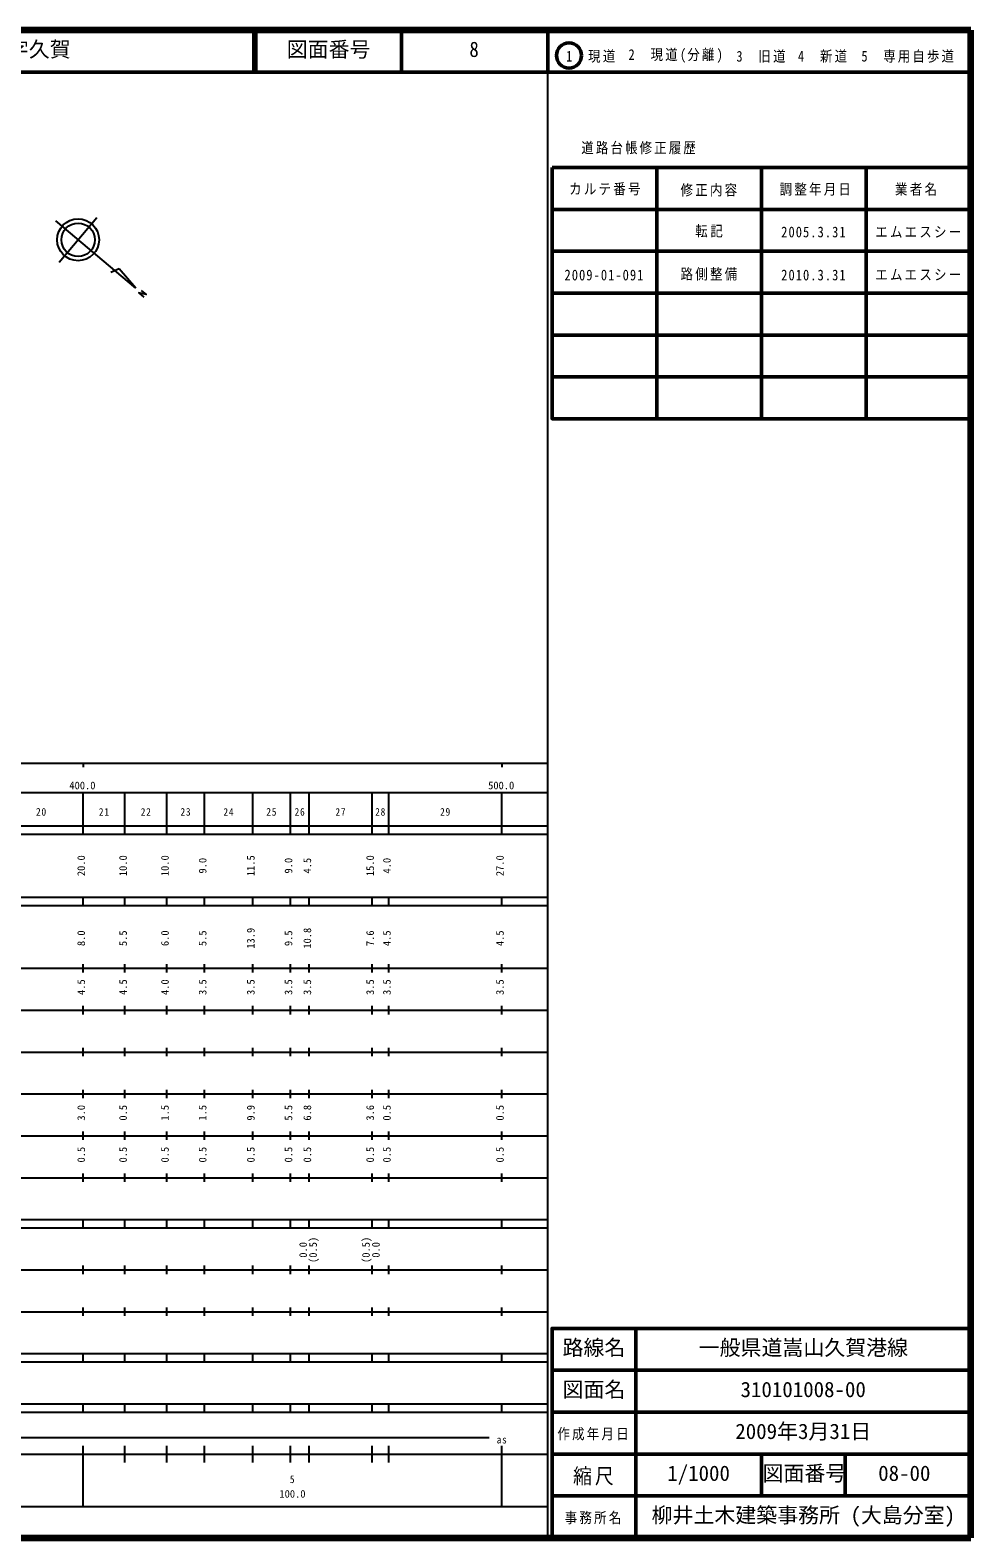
# Model space of a CAD drawing. Units: millimetres on the paper, enlarged 1000 times. Extents: x 40000 to 680000, y 20000 to 380000.
# Drawn here: x 455349 to 680000, y 20000 to 380000 of the extents above; entities that cross this region are included whole.
import ezdxf
from ezdxf.enums import TextEntityAlignment as Align

# ---------------------------------------------------------------- set-up
doc = ezdxf.new("R2010")
doc.units = ezdxf.units.MM
doc.header["$LTSCALE"] = 1000
for name, color, linetype, lineweight in [('M-BGD', 7, 'Continuous', 25), ('M-TTL', 2, 'Continuous', 140), ('M-TTL-BAND', 7, 'Continuous', 25), ('M-TTL-FRAM', 2, 'Continuous', 50), ('M-TTL-LINE', 7, 'Continuous', 50)]:
    doc.layers.add(name, color=color, linetype=linetype, lineweight=lineweight)
doc.layers.add('M-TTL-TXT', color=7, linetype='Continuous')
doc.styles.add('ＭＳ ゴシック', font='')
doc.styles.get('ＭＳ ゴシック').set_extended_font_data('MS Gothic')

msp = doc.modelspace()

# ---------------------------------------------------------------- linework, layer by layer
at = {"layer": 'M-BGD'}
for p, q in [((462300, 324586), (471306, 335305)), ((480584, 318366), (461444, 334449)), ((476634, 322991), (474581, 322103)), ((480584, 318366), (476634, 322991))]:
    msp.add_line(p, q, dxfattribs=at)
msp.add_lwpolyline([(481861, 317863), (483042, 316870), (481342, 317252), (482534, 316262)], dxfattribs=at)
for radius in [5000, 4000]:
    msp.add_circle((466803, 329945), radius, dxfattribs=at)
at = {"layer": 'M-TTL'}
for p, q in [((680000, 380000), (40000, 380000)), ((680000, 20000), (680000, 380000)), ((40000, 20000), (680000, 20000))]:
    msp.add_line(p, q, dxfattribs=at)
at = {"layer": 'M-TTL-BAND'}
for p, q in [((579000, 20000), (579000, 370000)), ((40000, 205000), (579000, 205000)), ((468000, 205000), (468000, 204000)), ((568000, 205000), (568000, 204000)), ((68000, 198000), (579000, 198000)), ((468000, 188000), (468000, 198000)), ((478000, 188000), (478000, 198000)), ((488000, 188000), (488000, 198000)), ((497000, 188000), (497000, 198000)), ((508500, 188000), (508500, 198000)), ((517500, 188000), (517500, 198000)), ((522000, 188000), (522000, 198000)), ((537000, 188000), (537000, 198000)), ((541000, 188000), (541000, 198000)), ((568000, 188000), (568000, 198000)), ((40000, 190000), (579000, 190000)), ((40000, 188000), (579000, 188000)), ((40000, 173000), (579000, 173000)), ((468000, 171000), (468000, 173000)), ((478000, 171000), (478000, 173000)), ((488000, 171000), (488000, 173000)), ((497000, 171000), (497000, 173000)), ((508500, 171000), (508500, 173000)), ((517500, 171000), (517500, 173000)), ((522000, 171000), (522000, 173000)), ((537000, 171000), (537000, 173000)), ((541000, 171000), (541000, 173000)), ((568000, 171000), (568000, 173000)), ((40000, 171000), (579000, 171000)), ((40000, 156000), (579000, 156000)), ((468000, 155000), (468000, 157000)), ((478000, 155000), (478000, 157000)), ((488000, 155000), (488000, 157000)), ((497000, 155000), (497000, 157000)), ((508500, 155000), (508500, 157000)), ((517500, 155000), (517500, 157000)), ((522000, 155000), (522000, 157000)), ((537000, 155000), (537000, 157000)), ((541000, 155000), (541000, 157000)), ((568000, 155000), (568000, 157000)), ((46000, 146000), (579000, 146000)), ((468000, 145000), (468000, 147000)), ((478000, 145000), (478000, 147000)), ((488000, 145000), (488000, 147000)), ((497000, 145000), (497000, 147000)), ((508500, 145000), (508500, 147000)), ((517500, 145000), (517500, 147000)), ((522000, 145000), (522000, 147000)), ((537000, 145000), (537000, 147000)), ((541000, 145000), (541000, 147000)), ((568000, 145000), (568000, 147000)), ((468000, 135000), (468000, 137000)), ((478000, 135000), (478000, 137000)), ((488000, 135000), (488000, 137000)), ((497000, 135000), (497000, 137000)), ((508500, 135000), (508500, 137000)), ((517500, 135000), (517500, 137000)), ((522000, 135000), (522000, 137000)), ((537000, 135000), (537000, 137000)), ((541000, 135000), (541000, 137000)), ((568000, 135000), (568000, 137000)), ((52000, 136000), (579000, 136000)), ((46000, 126000), (579000, 126000)), ((468000, 125000), (468000, 127000)), ((478000, 125000), (478000, 127000)), ((488000, 125000), (488000, 127000)), ((497000, 125000), (497000, 127000)), ((508500, 125000), (508500, 127000)), ((517500, 125000), (517500, 127000)), ((522000, 125000), (522000, 127000)), ((537000, 125000), (537000, 127000)), ((541000, 125000), (541000, 127000)), ((568000, 125000), (568000, 127000)), ((52000, 116000), (579000, 116000)), ((468000, 115000), (468000, 117000)), ((478000, 115000), (478000, 117000)), ((488000, 115000), (488000, 117000)), ((497000, 115000), (497000, 117000)), ((508500, 115000), (508500, 117000)), ((517500, 115000), (517500, 117000)), ((522000, 115000), (522000, 117000)), ((537000, 115000), (537000, 117000)), ((541000, 115000), (541000, 117000)), ((568000, 115000), (568000, 117000)), ((46000, 106000), (579000, 106000)), ((468000, 105000), (468000, 107000)), ((478000, 105000), (478000, 107000)), ((488000, 105000), (488000, 107000)), ((497000, 105000), (497000, 107000)), ((508500, 105000), (508500, 107000)), ((517500, 105000), (517500, 107000)), ((522000, 105000), (522000, 107000)), ((537000, 105000), (537000, 107000)), ((541000, 105000), (541000, 107000)), ((568000, 105000), (568000, 107000)), ((40000, 96000), (579000, 96000)), ((40000, 94000), (579000, 94000)), ((468000, 94000), (468000, 96000)), ((478000, 94000), (478000, 96000)), ((488000, 94000), (488000, 96000)), ((497000, 94000), (497000, 96000)), ((508500, 94000), (508500, 96000)), ((517500, 94000), (517500, 96000)), ((522000, 94000), (522000, 96000)), ((537000, 94000), (537000, 96000)), ((541000, 94000), (541000, 96000)), ((568000, 94000), (568000, 96000)), ((49000, 84000), (579000, 84000)), ((468000, 83000), (468000, 85000)), ((478000, 83000), (478000, 85000)), ((488000, 83000), (488000, 85000)), ((497000, 83000), (497000, 85000)), ((508500, 83000), (508500, 85000)), ((517500, 83000), (517500, 85000)), ((522000, 83000), (522000, 85000)), ((537000, 83000), (537000, 85000)), ((541000, 83000), (541000, 85000)), ((568000, 83000), (568000, 85000)), ((40000, 74000), (579000, 74000)), ((468000, 73000), (468000, 75000)), ((478000, 73000), (478000, 75000)), ((488000, 73000), (488000, 75000)), ((497000, 73000), (497000, 75000)), ((508500, 73000), (508500, 75000)), ((517500, 73000), (517500, 75000)), ((522000, 73000), (522000, 75000)), ((537000, 73000), (537000, 75000)), ((541000, 73000), (541000, 75000)), ((568000, 73000), (568000, 75000)), ((40000, 64000), (579000, 64000)), ((40000, 62000), (579000, 62000)), ((468000, 62000), (468000, 64000)), ((478000, 62000), (478000, 64000)), ((488000, 62000), (488000, 64000)), ((497000, 62000), (497000, 64000)), ((508500, 62000), (508500, 64000)), ((517500, 62000), (517500, 64000)), ((522000, 62000), (522000, 64000)), ((537000, 62000), (537000, 64000)), ((541000, 62000), (541000, 64000)), ((568000, 62000), (568000, 64000)), ((40000, 52000), (579000, 52000)), ((468000, 50000), (468000, 52000)), ((478000, 50000), (478000, 52000)), ((488000, 50000), (488000, 52000)), ((497000, 50000), (497000, 52000)), ((508500, 50000), (508500, 52000)), ((517500, 50000), (517500, 52000)), ((522000, 50000), (522000, 52000)), ((537000, 50000), (537000, 52000)), ((541000, 50000), (541000, 52000)), ((568000, 50000), (568000, 52000)), ((40000, 50000), (579000, 50000)), ((71000, 44000), (565000, 44000)), ((40000, 40000), (579000, 40000)), ((468000, 27500), (468000, 42000)), ((478000, 38000), (478000, 42000)), ((488000, 38000), (488000, 42000)), ((497000, 38000), (497000, 42000)), ((508500, 38000), (508500, 42000)), ((517500, 38000), (517500, 42000)), ((522000, 38000), (522000, 42000)), ((537000, 38000), (537000, 42000)), ((541000, 38000), (541000, 42000)), ((568000, 27500), (568000, 42000)), ((68000, 27500), (579000, 27500))]:
    msp.add_line(p, q, dxfattribs=at)
at = {"layer": 'M-TTL-FRAM'}
msp.add_line((580000, 347197), (680000, 347197), dxfattribs=at)
for points in [[(580000, 347197), (580000, 287197), (680000, 287197)], [(680000, 70000), (580000, 70000), (580000, 20000)]]:
    msp.add_lwpolyline(points, dxfattribs=at)
at = {"layer": 'M-TTL-LINE'}
for p, q in [((508746, 380000), (508746, 370000)), ((509246, 380000), (509246, 370000)), ((543996, 380000), (543996, 370000)), ((579000, 380000), (579000, 370000)), ((40000, 370000), (680000, 370000)), ((605000, 347197), (605000, 287197)), ((630000, 347197), (630000, 287197)), ((655000, 347197), (655000, 287197)), ((580000, 337197), (680000, 337197)), ((580000, 327197), (680000, 327197)), ((580000, 317197), (680000, 317197)), ((580000, 307197), (680000, 307197)), ((580000, 297197), (680000, 297197)), ((600000, 70000), (600000, 20000)), ((680000, 60000), (580000, 60000)), ((680000, 50000), (580000, 50000)), ((680000, 40000), (580000, 40000)), ((630000, 40000), (630000, 30000)), ((650000, 40000), (650000, 30000)), ((680000, 30000), (580000, 30000))]:
    msp.add_line(p, q, dxfattribs=at)
msp.add_circle((584031, 373958), 3000, dxfattribs=at)

# ---------------------------------------------------------------- texts
at = {"layer": 'M-TTL-BAND', "style": 'ＭＳ ゴシック'}
for s, p in [('400.0', (464719, 198195)), ('500.0', (564719, 198195)), ('100.0', (514875, 29033))]:
    msp.add_text(s, height=1833, dxfattribs=at).set_placement(p, align=Align.BOTTOM_LEFT)
for s, p in [('20.0', (469000, 178000)), ('10.0', (479000, 178000)), ('10.0', (489000, 178000)), ('9.0', (498000, 178625)), ('11.5', (509500, 178000)), ('9.0', (518500, 178625)), ('4.5', (523000, 178625)), ('15.0', (538000, 178000)), ('4.0', (542000, 178625)), ('27.0', (569000, 178000)), ('8.0', (469000, 161299)), ('5.5', (479000, 161299)), ('6.0', (489000, 161299)), ('5.5', (498000, 161299)), ('13.9', (509500, 160674)), ('9.5', (518500, 161299)), ('10.8', (523000, 160674)), ('7.6', (538000, 161299)), ('4.5', (542000, 161299)), ('4.5', (569000, 161299)), ('4.5', (469000, 149625)), ('4.5', (479000, 149625)), ('4.0', (489000, 149625)), ('3.5', (498000, 149625)), ('3.5', (509500, 149625)), ('3.5', (518500, 149625)), ('3.5', (523000, 149625)), ('3.5', (538000, 149625)), ('3.5', (542000, 149625)), ('3.5', (569000, 149625)), ('3.0', (469000, 119625)), ('0.5', (479000, 119625)), ('1.5', (489000, 119625)), ('1.5', (498000, 119625)), ('9.9', (509500, 119625)), ('5.5', (518500, 119625)), ('6.8', (523000, 119625)), ('3.6', (538000, 119625)), ('0.5', (542000, 119625)), ('0.5', (569000, 119625)), ('0.5', (469000, 109625)), ('0.5', (479000, 109625)), ('0.5', (489000, 109625)), ('0.5', (498000, 109625)), ('0.5', (509500, 109625)), ('0.5', (518500, 109625)), ('0.5', (523000, 109625)), ('0.5', (538000, 109625)), ('0.5', (542000, 109625)), ('0.5', (569000, 109625)), ('0.0', (522000, 86889)), ('(0.5)', (524370, 85639)), ('(0.5)', (537000, 85639)), ('0.0', (539370, 86889))]:
    msp.add_text(s, height=1833, rotation=90, dxfattribs=at).set_placement(p, align=Align.BOTTOM_LEFT)
at = {"layer": 'M-TTL-BAND', "style": 'ＭＳ ゴシック', "width": 0.9}
msp.add_text('5', height=1833, dxfattribs=at).set_placement((517375, 32523), align=Align.BOTTOM_LEFT)
at = {"layer": 'M-TTL-BAND', "char_height": 1833, "attachment_point": 7, "style": 'ＭＳ ゴシック'}
for s, insert in [('\\T1.16;\\W0.9;20', (456750, 192405)), ('\\T1.16;\\W0.9;21', (471750, 192405)), ('\\T1.16;\\W0.9;22', (481750, 192405)), ('\\T1.16;\\W0.9;23', (491250, 192405)), ('\\T1.16;\\W0.9;24', (501500, 192405)), ('\\T1.16;\\W0.9;25', (511750, 192405)), ('\\T1.16;\\W0.9;26', (518500, 192405)), ('\\T1.16;\\W0.9;27', (528250, 192405)), ('\\T1.16;\\W0.9;28', (537750, 192405)), ('\\T1.16;\\W0.9;29', (553250, 192405)), ('\\T1.16;\\W0.9;as', (566750, 42500))]:
    msp.add_mtext(s, dxfattribs=dict(at, insert=insert))
at = {"layer": 'M-TTL-TXT', "style": 'ＭＳ ゴシック'}
for s, p in [('大島郡周防大島町大字久賀', (405024, 372500)), ('図面番号', (516621, 372500)), ('路線名', (582500, 62500)), ('一般県道嵩山久賀港線', (615000, 62500)), ('図面名', (582500, 52500)), ('310101008-00', (625000, 52500)), ('2009年3月31日', (623750, 42500)), ('1/1000', (607500, 32500)), ('図面番号', (630250, 32500)), ('08-00', (657875, 32500)), ('柳井土木建築事務所 (大島分室)', (603750, 22500))]:
    msp.add_text(s, height=3666, dxfattribs=at).set_placement(p, align=Align.BOTTOM_LEFT)
at = {"layer": 'M-TTL-TXT', "style": 'ＭＳ ゴシック', "width": 0.9}
msp.add_text('8', height=3666, dxfattribs=at).set_placement((560246, 372500), align=Align.BOTTOM_LEFT)
at = {"layer": 'M-TTL-TXT', "attachment_point": 7, "style": 'ＭＳ ゴシック'}
for s, insert, char_height in [('\\T1.18;\\W0.85;1\u3000現道', (583323, 372208), 2566), ('\\T1.18;\\W0.85;2\u3000現道(分離)', (598244, 372208), 2566), ('\\T1.18;\\W0.85;3\u3000旧道', (623996, 372208), 2566), ('\\T1.18;\\W0.85;4\u3000新道', (638699, 372208), 2566), ('\\T1.17;\\W0.85;5\u3000専用自歩道', (653853, 372208), 2566), ('\\T1.17;\\W0.85;道路台帳修正履歴', (586968, 350363), 2566), ('\\T1.18;\\W0.85;カルテ番号', (584089, 340527), 2566), ('\\T1.18;\\W0.85;修正内容', (610675, 340273), 2566), ('\\T1.18;\\W0.85;調整年月日', (634339, 340447), 2566), ('\\T1.19;\\W0.85;業者名', (661884, 340447), 2566), ('\\T1.22;\\W0.85;転記', (614175, 330495), 2566), ('\\T1.17;\\W0.85;2005.3.31', (634712, 330495), 2566), ('\\T1.18;\\W0.85;エムエスシー', (657175, 330439), 2566), ('\\T1.17;\\W0.85;2009-01-091', (582962, 320218), 2566), ('\\T1.18;\\W0.85;路側整備', (610675, 320218), 2566), ('\\T1.17;\\W0.85;2010.3.31', (634712, 320218), 2566), ('\\T1.18;\\W0.85;エムエスシー', (657175, 320218), 2566), ('\\T1.18;\\W0.85;作成年月日', (581250, 43250), 2566), ('\\T1.16;\\W0.9;縮尺', (585000, 32500), 3666), ('\\T1.18;\\W0.85;事務所名', (583000, 23250), 2566)]:
    msp.add_mtext(s, dxfattribs=dict(at, insert=insert, char_height=char_height))

doc.saveas('drawing.dxf')
